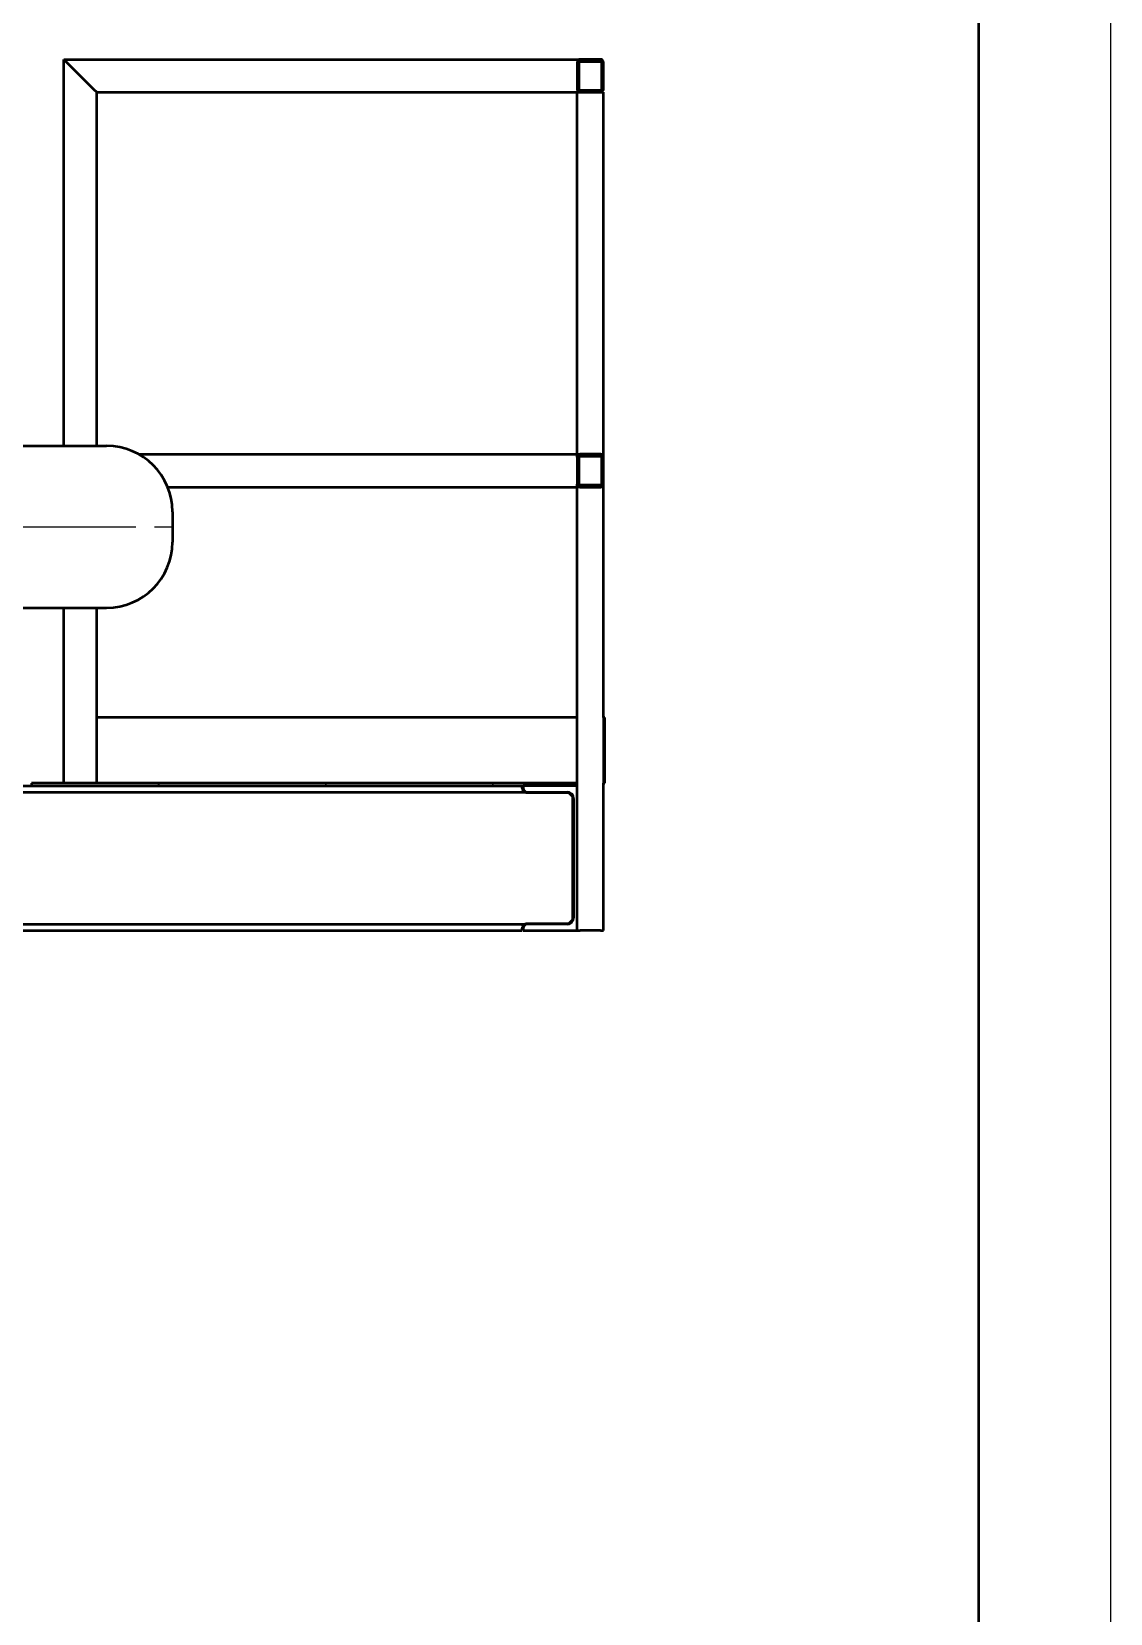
# Model space of a CAD drawing. Header units: millimetres. Extents: x 0 to 25230, y 0 to 17820.
# Drawn here: x 24001 to 25230, y 5352 to 7155 of the extents above; entities that cross this region are included whole.
import ezdxf

# ---------------------------------------------------------------- set-up
doc = ezdxf.new("R2010")
doc.units = ezdxf.units.MM
doc.header["$LTSCALE"] = 30
doc.linetypes.add('CHAIN', pattern=[0.7087, 0.4724, -0.0591, 0.1181, -0.0591])
for name, color, linetype, lineweight in [('Видимый контур (ГОСТ)', 7, 'Continuous', 50), ('Кромка (ГОСТ)', 7, 'Continuous', 50), ('Осевая линия (ГОСТ)', 7, 'Continuous', 25), ('Штриховка (ГОСТ)', 7, 'Continuous', 18)]:
    doc.layers.add(name, color=color, linetype=linetype, lineweight=lineweight)
pattern_1 = [(150.00025, (0, 0), (-47.62465, -82.48912), [])]

# ---------------------------------------------------------------- blocks, each defined once
blk = doc.blocks.new('Рамки ГОСТ_ граница 594x841_2')
at = {"layer": 'Кромка (ГОСТ)', "lineweight": 25}
blk.add_line((841, 594), (841, 0), dxfattribs=at)
at = {"layer": 'Кромка (ГОСТ)'}
blk.add_line((836, 5), (836, 589), dxfattribs=at)

msp = doc.modelspace()

# ---------------------------------------------------------------- hatches: boundary and pattern name
at = {"layer": 'Штриховка (ГОСТ)'}
h = msp.add_hatch(dxfattribs=at)
h.set_pattern_fill('ANSI31', color=256, scale=762, angle=75.0001754, style=0)
h.set_pattern_definition([(120.00018, (0, 0), (-82.48877, -47.62525), [])])
edge = h.paths.add_edge_path()
edge.add_ellipse((24648.9195, 7120.3184), major_axis=(0, 3.375), ratio=1, start_angle=270, end_angle=360)
edge.add_line((24648.9195, 7123.6934), (24625.6695, 7123.6934))
edge.add_ellipse((24625.6695, 7120.3184), major_axis=(-3.375, 0), ratio=1, start_angle=270, end_angle=360)
edge.add_line((24622.2945, 7120.3184), (24622.2945, 7089.5684))
edge.add_ellipse((24625.6695, 7089.5684), major_axis=(0, -3.375), ratio=1, start_angle=270, end_angle=360)
edge.add_line((24625.6695, 7086.1934), (24648.9195, 7086.1934))
edge.add_ellipse((24648.9195, 7089.5684), major_axis=(3.375, 0), ratio=1, start_angle=270, end_angle=360)
edge.add_line((24652.2945, 7089.5684), (24652.2945, 7120.3184))
edge = h.paths.add_edge_path(flags=0)
edge.add_line((24648.9195, 7088.4434), (24625.6695, 7088.4434))
edge.add_ellipse((24625.6695, 7089.5684), major_axis=(-1.125, 0), ratio=1, start_angle=0, end_angle=90, ccw=False)
edge.add_line((24624.5445, 7089.5684), (24624.5445, 7120.3184))
edge.add_ellipse((24625.6695, 7120.3184), major_axis=(0, 1.125), ratio=1, start_angle=0, end_angle=90, ccw=False)
edge.add_line((24625.6695, 7121.4434), (24648.9195, 7121.4434))
edge.add_ellipse((24648.9195, 7120.3184), major_axis=(1.125, 0), ratio=1, start_angle=0, end_angle=90, ccw=False)
edge.add_line((24650.0445, 7120.3184), (24650.0445, 7089.5684))
edge.add_ellipse((24648.9195, 7089.5684), major_axis=(0, -1.125), ratio=1, start_angle=0, end_angle=90, ccw=False)
h = msp.add_hatch(dxfattribs=at)
h.set_pattern_fill('ANSI31', color=256, scale=762, angle=-14.9999778, style=0)
h.set_pattern_definition([(30.00002, (0, 0), (-47.62503, 82.4889), [])])
edge = h.paths.add_edge_path()
edge.add_line((24652.2945, 6639.5684), (24652.2945, 6670.3184))
edge.add_ellipse((24648.9195, 6670.3184), major_axis=(0, 3.375), ratio=1, start_angle=270, end_angle=360)
edge.add_line((24648.9195, 6673.6934), (24625.6695, 6673.6934))
edge.add_ellipse((24625.6695, 6670.3184), major_axis=(-3.375, 0), ratio=1, start_angle=270, end_angle=360)
edge.add_line((24622.2945, 6670.3184), (24622.2945, 6639.5684))
edge.add_ellipse((24625.6695, 6639.5684), major_axis=(0, -3.375), ratio=1, start_angle=270, end_angle=360)
edge.add_line((24625.6695, 6636.1934), (24648.9195, 6636.1934))
edge.add_ellipse((24648.9195, 6639.5684), major_axis=(3.375, 0), ratio=1, start_angle=270, end_angle=360)
edge = h.paths.add_edge_path(flags=0)
edge.add_line((24648.9195, 6638.4434), (24625.6695, 6638.4434))
edge.add_ellipse((24625.6695, 6639.5684), major_axis=(-1.125, 0), ratio=1, start_angle=0, end_angle=90, ccw=False)
edge.add_line((24624.5445, 6639.5684), (24624.5445, 6670.3184))
edge.add_ellipse((24625.6695, 6670.3184), major_axis=(0, 1.125), ratio=1, start_angle=0, end_angle=90, ccw=False)
edge.add_line((24625.6695, 6671.4434), (24648.9195, 6671.4434))
edge.add_ellipse((24648.9195, 6670.3184), major_axis=(1.125, 0), ratio=1, start_angle=0, end_angle=90, ccw=False)
edge.add_line((24650.0445, 6670.3184), (24650.0445, 6639.5684))
edge.add_ellipse((24648.9195, 6639.5684), major_axis=(0, -1.125), ratio=1, start_angle=0, end_angle=90, ccw=False)
h = msp.add_hatch(dxfattribs=at)
h.set_pattern_fill('ANSI31', color=256, scale=762, angle=105.0002455, style=0)
h.set_pattern_definition(pattern_1)
h.paths.add_polyline_path([(24653.7945, 6298.6934), (24653.7945, 6373.6934), (24652.2945, 6373.6934), (24652.2945, 6298.6934)])
h = msp.add_hatch(dxfattribs=at)
h.set_pattern_fill('ANSI31', color=256, scale=762, angle=105.0002455, style=0)
h.set_pattern_definition(pattern_1)
h.paths.add_polyline_path([(24000.5445, 6298.6934), (24000.5445, 6296.4434), (24000.5445, 6295.6934), (24560.7945, 6295.6934), (24619.2945, 6295.6934), (24619.2945, 6298.6934)])

# ---------------------------------------------------------------- linework, layer by layer
at = {"layer": 'Видимый контур (ГОСТ)'}
for p, q in [((24040.6695, 7120.3184), (24037.2945, 7123.6934)), ((24037.2945, 7123.6934), (24625.6695, 7123.6934)), ((24037.2945, 7123.6934), (24040.6695, 7120.3184)), ((24037.2945, 6683.1085), (24037.2945, 7123.6934)), ((24648.9195, 7123.6934), (24625.6695, 7123.6934)), ((24040.6695, 7120.3184), (24071.4195, 7089.5684)), ((24071.4195, 7089.5684), (24040.6695, 7120.3184)), ((24622.2945, 7120.3184), (24622.2945, 7089.5684)), ((24624.5445, 7089.5684), (24624.5445, 7120.3184)), ((24625.6695, 7121.4434), (24648.9195, 7121.4434)), ((24650.0445, 7120.3184), (24650.0445, 7089.5684)), ((24652.2945, 7089.5684), (24652.2945, 7120.3184)), ((24074.7945, 7086.1934), (24071.4195, 7089.5684)), ((24071.4195, 7089.5684), (24074.7945, 7086.1934)), ((24074.7945, 7086.1934), (24622.2945, 7086.1934)), ((24074.7945, 6683.1085), (24074.7945, 7086.1934)), ((24622.2945, 6670.3184), (24622.2945, 7086.1934)), ((24622.2945, 7086.1934), (24625.6695, 7086.1934)), ((24648.9195, 7088.4434), (24625.6695, 7088.4434)), ((24625.6695, 7086.1934), (24648.9195, 7086.1934)), ((24648.9195, 7086.1934), (24652.2945, 7086.1934)), ((24652.2945, 6670.3184), (24652.2945, 7086.1934)), ((23898.5445, 6683.1085), (24086.0445, 6683.1085)), ((24122.426, 6673.6934), (24622.2945, 6673.6934)), ((24648.9195, 6673.6934), (24625.6695, 6673.6934)), ((24625.6695, 6671.4434), (24648.9195, 6671.4434)), ((24622.2945, 6670.3184), (24622.2945, 6639.5684)), ((24624.5445, 6639.5684), (24624.5445, 6670.3184)), ((24650.0445, 6670.3184), (24650.0445, 6639.5684)), ((24652.2945, 6639.5684), (24652.2945, 6670.3184)), ((24155.5875, 6636.1934), (24622.2945, 6636.1934)), ((24622.2945, 6295.6934), (24622.2945, 6639.5684)), ((24648.9195, 6638.4434), (24625.6695, 6638.4434)), ((24625.6695, 6636.1934), (24648.9195, 6636.1934)), ((24652.2945, 6373.6934), (24652.2945, 6639.5684)), ((24161.0445, 6608.1085), (24161.0445, 6573.5284)), ((23898.5445, 6498.5284), (24086.0445, 6498.5284)), ((24037.2945, 6298.6934), (24037.2945, 6498.5284)), ((24074.7945, 6298.6934), (24074.7945, 6498.5284)), ((24622.2945, 6373.6934), (24074.7945, 6373.6934)), ((24653.7945, 6373.6934), (24652.2945, 6373.6934)), ((24652.2945, 6373.6934), (24652.2945, 6298.6934)), ((24653.7945, 6298.6934), (24653.7945, 6373.6934)), ((23919.9195, 6295.6934), (24000.5445, 6295.6934)), ((24000.5445, 6298.6934), (24000.5445, 6295.6934)), ((24619.2945, 6298.6934), (24000.5445, 6298.6934)), ((24000.5445, 6295.6934), (24560.7945, 6295.6934)), ((24559.6695, 6293.0684), (24559.6695, 6295.6934)), ((24559.6695, 6293.0684), (24559.6695, 6291.4934)), ((24622.2945, 6295.6934), (24560.7945, 6295.6934)), ((24560.7945, 6295.6934), (24560.7945, 6293.0684)), ((24619.2945, 6295.6934), (24619.2945, 6298.6934)), ((24622.2945, 6298.6934), (24619.2945, 6298.6934)), ((24622.2945, 6130.6934), (24622.2945, 6295.6934)), ((24652.2945, 6130.6934), (24652.2945, 6298.6934)), ((24652.2945, 6298.6934), (24653.7945, 6298.6934)), ((23912.7945, 6288.5684), (24562.5945, 6288.5684)), ((24559.6695, 6291.4934), (24562.5945, 6288.5684)), ((24563.4195, 6287.7434), (24562.5945, 6288.5684)), ((24612.9195, 6287.7434), (24563.4195, 6287.7434)), ((24565.2945, 6288.5684), (24610.7445, 6288.5684)), ((24617.4195, 6283.2434), (24612.9195, 6287.7434)), ((24617.4195, 6281.0684), (24617.4195, 6283.2434)), ((24617.4195, 6145.3184), (24617.4195, 6281.0684)), ((24618.2445, 6281.0684), (24618.2445, 6145.3184)), ((23979.0349, 6137.8184), (24562.5945, 6137.8184)), ((23979.0349, 6130.6934), (24559.6695, 6130.6934)), ((24562.5945, 6137.8184), (24559.6695, 6134.8934)), ((24559.6695, 6134.8934), (24559.6695, 6133.3184)), ((24559.6695, 6130.6934), (24559.6695, 6133.3184)), ((24560.7945, 6133.3184), (24560.7945, 6130.6934)), ((24560.7945, 6130.6934), (24622.2945, 6130.6934)), ((24562.5945, 6137.8184), (24563.4195, 6138.6434)), ((24563.4195, 6138.6434), (24612.9195, 6138.6434)), ((24610.7445, 6137.8184), (24565.2945, 6137.8184)), ((24612.9195, 6138.6434), (24617.4195, 6143.1434)), ((24617.4195, 6143.1434), (24617.4195, 6145.3184)), ((24622.2945, 6130.6934), (24625.6695, 6130.6934)), ((24648.9195, 6130.6934), (24625.6695, 6130.6934)), ((24648.9195, 6130.6934), (24652.2945, 6130.6934))]:
    msp.add_line(p, q, dxfattribs=at)
for centre, radius, start, end in [((24625.6695, 7120.3184), 3.375, 90, 180), ((24648.9195, 7120.3184), 3.375, 0, 90), ((24625.6695, 7120.3184), 1.125, 90, 180), ((24648.9195, 7120.3184), 1.125, 0, 90), ((24625.6695, 7089.5684), 3.375, 180, 270), ((24625.6695, 7089.5684), 1.125, 180, 270), ((24648.9195, 7089.5684), 1.125, 270, 0), ((24648.9195, 7089.5684), 3.375, 270, 0), ((24086.0445, 6608.1085), 75, 0, 90), ((24625.6695, 6670.3184), 3.375, 90, 180), ((24625.6695, 6670.3184), 1.125, 90, 180), ((24648.9195, 6670.3184), 3.375, 0, 90), ((24648.9195, 6670.3184), 1.125, 0, 90), ((24625.6695, 6639.5684), 3.375, 180, 270), ((24625.6695, 6639.5684), 1.125, 180, 270), ((24648.9195, 6639.5684), 1.125, 270, 0), ((24648.9195, 6639.5684), 3.375, 270, 0), ((24086.0445, 6573.5284), 75, 270, 0), ((24565.2945, 6293.0684), 4.5, 180, 270), ((24610.7445, 6281.0684), 7.5, 0, 90), ((24565.2945, 6133.3184), 4.5, 90, 180), ((24610.7445, 6145.3184), 7.5, 270, 0)]:
    msp.add_arc(centre, radius, start, end, dxfattribs=at)
at = {"layer": 'Осевая линия (ГОСТ)', "linetype": 'CHAIN', "ltscale": 11.993792}
msp.add_line((23694.2225, 6590.8184), (24161.0445, 6590.8184), dxfattribs=at)

# ---------------------------------------------------------------- block references
at = {"xscale": 30, "yscale": 30, "zscale": 30}
msp.add_blockref('Рамки ГОСТ_ граница 594x841_2', (0, 0), dxfattribs=at)

doc.saveas('drawing.dxf')
